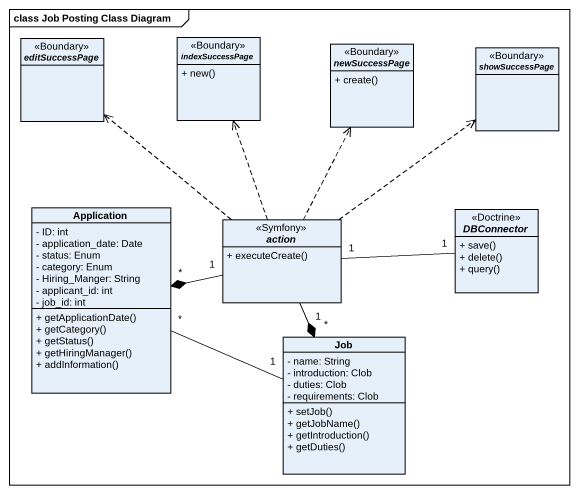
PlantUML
@startuml
mainframe class Job Posting Class Diagram
hide circle
hide empty members
skinparam classAttributeIconSize 0
interface editSuccessPage <<Boundary>>
interface indexSuccessPage <<Boundary>> {
  + new()
}
interface newSuccessPage <<Boundary>> {
  + create()
}
interface showSuccessPage <<Boundary>>
class Application {
  - ID: int
  - application_date: Date
  - status: Enum
  - category: Enum
  - Hiring_Manger: String
  - applicant_id: int
  - job_id: int
  + getApplicationDate()
  + getCategory()
  + getStatus()
  + getHiringManager()
  + addInformation()
}
interface "action" as action_ <<Symfony>> {
  + executeCreate()
}
interface DBConnector <<Doctrine>> {
  + save()
  + delete()
  + query()
}
class Job {
  - name: String
  - introduction: Clob
  - duties: Clob
  - requirements: Clob
  + setJob()
  + getJobName()
  + getIntroduction()
  + getDuties()
}
Application "*" -right- "1" Job
action_ .up.> editSuccessPage
action_ .up.> indexSuccessPage
action_ .up.> newSuccessPage
action_ .up.> showSuccessPage
action_ "1" -left-* "*" Application
action_ "1" -right- "1" DBConnector
action_ "1" --* "*" Job
@enduml
